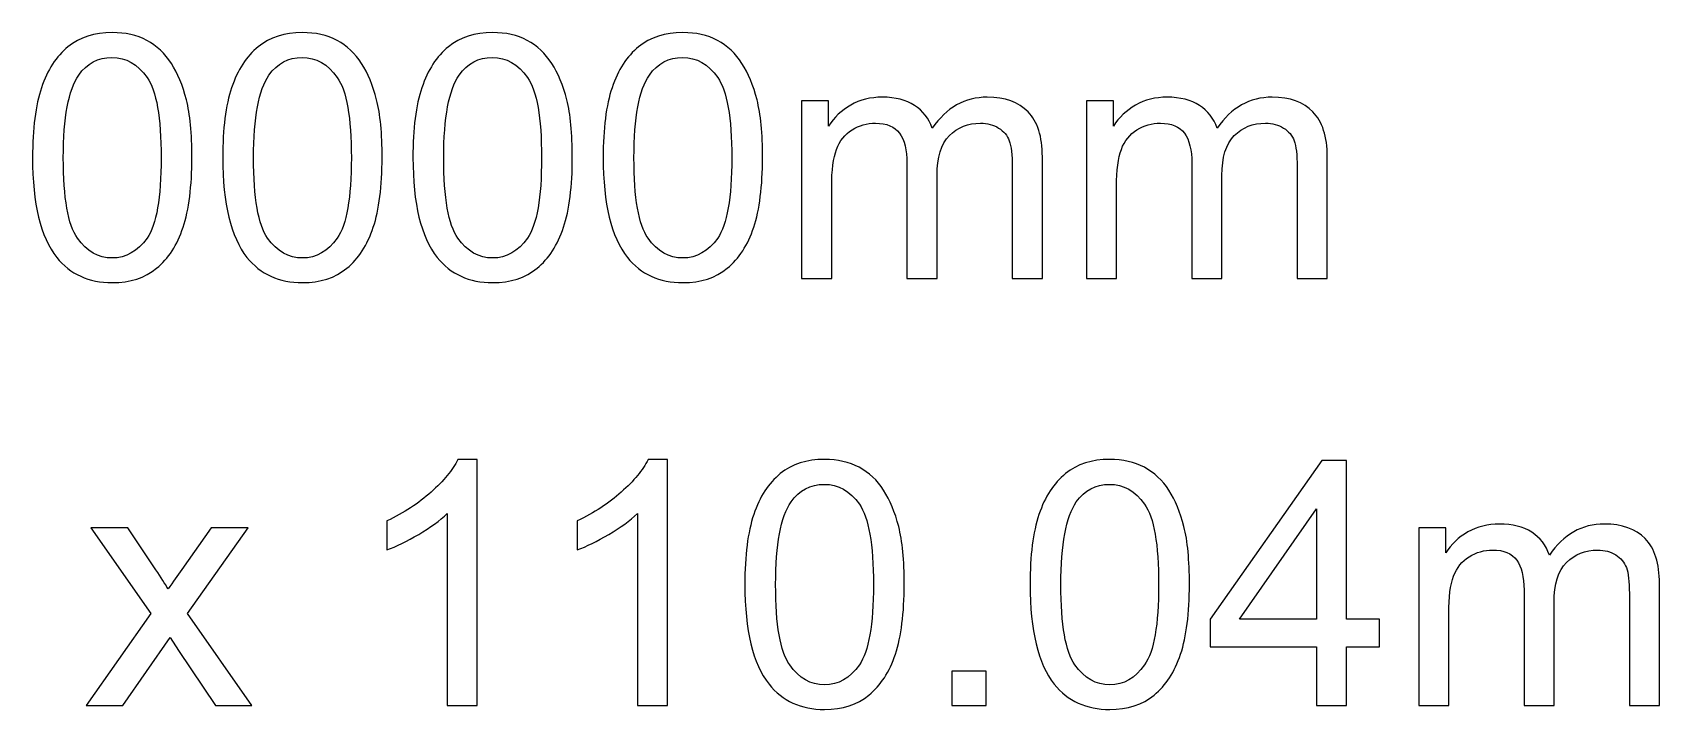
# Model space of a CAD drawing. Header units: millimetres. Extents: x -284 to 247, y -404 to 405.
# Drawn here: x -236.52 to -216.39, y -388.21 to -379.83 of the extents above; entities that cross this region are included whole.
import ezdxf

# ---------------------------------------------------------------- set-up
doc = ezdxf.new("R2010")
doc.units = ezdxf.units.MM
doc.header["$MEASUREMENT"] = 0
doc.layers.add('Layer 1', color=7, linetype='Continuous')

msp = doc.modelspace()

# ---------------------------------------------------------------- linework, layer by layer
at = {"layer": 'Layer 1'}
for points, knots in [([(-236.5244, -381.3824), (-236.5244, -381.0247), (-236.4877, -380.7354), (-236.4143, -380.5167), (-236.4143, -380.5167), (-236.3403, -380.2973), (-236.2309, -380.1287), (-236.0855, -380.0108), (-236.0855, -380.0108), (-235.9409, -379.893), (-235.7582, -379.8345), (-235.538, -379.8345), (-235.538, -379.8345), (-235.3758, -379.8345), (-235.2332, -379.8669), (-235.1098, -379.9325), (-235.1098, -379.9325), (-234.987, -379.9981), (-234.8854, -380.0927), (-234.8064, -380.2162), (-234.8064, -380.2162), (-234.7274, -380.3389), (-234.6653, -380.4892), (-234.6201, -380.6663), (-234.6201, -380.6663), (-234.5743, -380.8434), (-234.5517, -381.0826), (-234.5517, -381.3824), (-234.5517, -381.3824), (-234.5517, -381.738), (-234.5884, -382.0259), (-234.661, -382.2446), (-234.661, -382.2446), (-234.7337, -382.464), (-234.8431, -382.6327), (-234.9884, -382.7512), (-234.9884, -382.7512), (-235.1331, -382.8697), (-235.3165, -382.929), (-235.538, -382.929), (-235.538, -382.929), (-235.8294, -382.929), (-236.0587, -382.8253), (-236.2252, -382.6171), (-236.2252, -382.6171), (-236.4249, -382.3631), (-236.5244, -381.9518), (-236.5244, -381.3824)], [0, 0, 0, 0, 0.0769231, 0.0769231, 0.0769231, 0.0769231, 0.1538462, 0.1538462, 0.1538462, 0.1538462, 0.2307692, 0.2307692, 0.2307692, 0.2307692, 0.3076923, 0.3076923, 0.3076923, 0.3076923, 0.3846154, 0.3846154, 0.3846154, 0.3846154, 0.4615385, 0.4615385, 0.4615385, 0.4615385, 0.5384615, 0.5384615, 0.5384615, 0.5384615, 0.6153846, 0.6153846, 0.6153846, 0.6153846, 0.6923077, 0.6923077, 0.6923077, 0.6923077, 0.7692308, 0.7692308, 0.7692308, 0.7692308, 0.8461538, 0.8461538, 0.8461538, 0.8461538, 1, 1, 1, 1]), ([(-234.17, -381.3824), (-234.17, -381.0247), (-234.1333, -380.7354), (-234.0599, -380.5167), (-234.0599, -380.5167), (-233.9859, -380.2973), (-233.8765, -380.1287), (-233.7311, -380.0108), (-233.7311, -380.0108), (-233.5865, -379.893), (-233.4038, -379.8345), (-233.1836, -379.8345), (-233.1836, -379.8345), (-233.0214, -379.8345), (-232.8788, -379.8669), (-232.7554, -379.9325), (-232.7554, -379.9325), (-232.6326, -379.9981), (-232.531, -380.0927), (-232.452, -380.2162), (-232.452, -380.2162), (-232.373, -380.3389), (-232.3109, -380.4892), (-232.2657, -380.6663), (-232.2657, -380.6663), (-232.2199, -380.8434), (-232.1973, -381.0826), (-232.1973, -381.3824), (-232.1973, -381.3824), (-232.1973, -381.738), (-232.234, -382.0259), (-232.3066, -382.2446), (-232.3066, -382.2446), (-232.3793, -382.464), (-232.4887, -382.6327), (-232.634, -382.7512), (-232.634, -382.7512), (-232.7787, -382.8697), (-232.9621, -382.929), (-233.1836, -382.929), (-233.1836, -382.929), (-233.475, -382.929), (-233.7043, -382.8253), (-233.8708, -382.6171), (-233.8708, -382.6171), (-234.0705, -382.3631), (-234.17, -381.9518), (-234.17, -381.3824)], [0, 0, 0, 0, 0.0769231, 0.0769231, 0.0769231, 0.0769231, 0.1538462, 0.1538462, 0.1538462, 0.1538462, 0.2307692, 0.2307692, 0.2307692, 0.2307692, 0.3076923, 0.3076923, 0.3076923, 0.3076923, 0.3846154, 0.3846154, 0.3846154, 0.3846154, 0.4615385, 0.4615385, 0.4615385, 0.4615385, 0.5384615, 0.5384615, 0.5384615, 0.5384615, 0.6153846, 0.6153846, 0.6153846, 0.6153846, 0.6923077, 0.6923077, 0.6923077, 0.6923077, 0.7692308, 0.7692308, 0.7692308, 0.7692308, 0.8461538, 0.8461538, 0.8461538, 0.8461538, 1, 1, 1, 1]), ([(-231.8156, -381.3824), (-231.8156, -381.0247), (-231.7789, -380.7354), (-231.7055, -380.5167), (-231.7055, -380.5167), (-231.6315, -380.2973), (-231.5221, -380.1287), (-231.3767, -380.0108), (-231.3767, -380.0108), (-231.2321, -379.893), (-231.0494, -379.8345), (-230.8292, -379.8345), (-230.8292, -379.8345), (-230.667, -379.8345), (-230.5244, -379.8669), (-230.401, -379.9325), (-230.401, -379.9325), (-230.2782, -379.9981), (-230.1766, -380.0927), (-230.0976, -380.2162), (-230.0976, -380.2162), (-230.0186, -380.3389), (-229.9565, -380.4892), (-229.9113, -380.6663), (-229.9113, -380.6663), (-229.8655, -380.8434), (-229.8429, -381.0826), (-229.8429, -381.3824), (-229.8429, -381.3824), (-229.8429, -381.738), (-229.8796, -382.0259), (-229.9522, -382.2446), (-229.9522, -382.2446), (-230.0249, -382.464), (-230.1343, -382.6327), (-230.2796, -382.7512), (-230.2796, -382.7512), (-230.4243, -382.8697), (-230.6077, -382.929), (-230.8292, -382.929), (-230.8292, -382.929), (-231.1206, -382.929), (-231.3499, -382.8253), (-231.5164, -382.6171), (-231.5164, -382.6171), (-231.7161, -382.3631), (-231.8156, -381.9518), (-231.8156, -381.3824)], [0, 0, 0, 0, 0.0769231, 0.0769231, 0.0769231, 0.0769231, 0.1538462, 0.1538462, 0.1538462, 0.1538462, 0.2307692, 0.2307692, 0.2307692, 0.2307692, 0.3076923, 0.3076923, 0.3076923, 0.3076923, 0.3846154, 0.3846154, 0.3846154, 0.3846154, 0.4615385, 0.4615385, 0.4615385, 0.4615385, 0.5384615, 0.5384615, 0.5384615, 0.5384615, 0.6153846, 0.6153846, 0.6153846, 0.6153846, 0.6923077, 0.6923077, 0.6923077, 0.6923077, 0.7692308, 0.7692308, 0.7692308, 0.7692308, 0.8461538, 0.8461538, 0.8461538, 0.8461538, 1, 1, 1, 1]), ([(-229.4612, -381.3824), (-229.4612, -381.0247), (-229.4245, -380.7354), (-229.3511, -380.5167), (-229.3511, -380.5167), (-229.2771, -380.2973), (-229.1677, -380.1287), (-229.0223, -380.0108), (-229.0223, -380.0108), (-228.8777, -379.893), (-228.695, -379.8345), (-228.4748, -379.8345), (-228.4748, -379.8345), (-228.3126, -379.8345), (-228.17, -379.8669), (-228.0466, -379.9325), (-228.0466, -379.9325), (-227.9238, -379.9981), (-227.8222, -380.0927), (-227.7432, -380.2162), (-227.7432, -380.2162), (-227.6642, -380.3389), (-227.6021, -380.4892), (-227.5569, -380.6663), (-227.5569, -380.6663), (-227.5111, -380.8434), (-227.4885, -381.0826), (-227.4885, -381.3824), (-227.4885, -381.3824), (-227.4885, -381.738), (-227.5252, -382.0259), (-227.5978, -382.2446), (-227.5978, -382.2446), (-227.6705, -382.464), (-227.7799, -382.6327), (-227.9252, -382.7512), (-227.9252, -382.7512), (-228.0699, -382.8697), (-228.2533, -382.929), (-228.4748, -382.929), (-228.4748, -382.929), (-228.7662, -382.929), (-228.9955, -382.8253), (-229.162, -382.6171), (-229.162, -382.6171), (-229.3617, -382.3631), (-229.4612, -381.9518), (-229.4612, -381.3824)], [0, 0, 0, 0, 0.0769231, 0.0769231, 0.0769231, 0.0769231, 0.1538462, 0.1538462, 0.1538462, 0.1538462, 0.2307692, 0.2307692, 0.2307692, 0.2307692, 0.3076923, 0.3076923, 0.3076923, 0.3076923, 0.3846154, 0.3846154, 0.3846154, 0.3846154, 0.4615385, 0.4615385, 0.4615385, 0.4615385, 0.5384615, 0.5384615, 0.5384615, 0.5384615, 0.6153846, 0.6153846, 0.6153846, 0.6153846, 0.6923077, 0.6923077, 0.6923077, 0.6923077, 0.7692308, 0.7692308, 0.7692308, 0.7692308, 0.8461538, 0.8461538, 0.8461538, 0.8461538, 1, 1, 1, 1]), ([(-236.1434, -381.3838), (-236.1434, -381.8827), (-236.0855, -382.2143), (-235.9691, -382.378), (-235.9691, -382.378), (-235.8527, -382.5424), (-235.7088, -382.6242), (-235.538, -382.6242), (-235.538, -382.6242), (-235.3673, -382.6242), (-235.2234, -382.5417), (-235.107, -382.3773), (-235.107, -382.3773), (-234.9905, -382.2122), (-234.9327, -381.8813), (-234.9327, -381.3838), (-234.9327, -381.3838), (-234.9327, -380.885), (-234.9905, -380.5534), (-235.107, -380.3897), (-235.107, -380.3897), (-235.2227, -380.2253), (-235.368, -380.1435), (-235.5423, -380.1435), (-235.5423, -380.1435), (-235.713, -380.1435), (-235.8499, -380.2162), (-235.9522, -380.3608), (-235.9522, -380.3608), (-236.0799, -380.5449), (-236.1434, -380.8864), (-236.1434, -381.3838)], [0, 0, 0, 0, 0.1111111, 0.1111111, 0.1111111, 0.1111111, 0.2222222, 0.2222222, 0.2222222, 0.2222222, 0.3333333, 0.3333333, 0.3333333, 0.3333333, 0.4444444, 0.4444444, 0.4444444, 0.4444444, 0.5555556, 0.5555556, 0.5555556, 0.5555556, 0.6666667, 0.6666667, 0.6666667, 0.6666667, 0.7777778, 0.7777778, 0.7777778, 0.7777778, 1, 1, 1, 1]), ([(-233.789, -381.3838), (-233.789, -381.8827), (-233.7311, -382.2143), (-233.6147, -382.378), (-233.6147, -382.378), (-233.4983, -382.5424), (-233.3544, -382.6242), (-233.1836, -382.6242), (-233.1836, -382.6242), (-233.0129, -382.6242), (-232.869, -382.5417), (-232.7526, -382.3773), (-232.7526, -382.3773), (-232.6361, -382.2122), (-232.5783, -381.8813), (-232.5783, -381.3838), (-232.5783, -381.3838), (-232.5783, -380.885), (-232.6361, -380.5534), (-232.7526, -380.3897), (-232.7526, -380.3897), (-232.8683, -380.2253), (-233.0136, -380.1435), (-233.1879, -380.1435), (-233.1879, -380.1435), (-233.3586, -380.1435), (-233.4955, -380.2162), (-233.5978, -380.3608), (-233.5978, -380.3608), (-233.7255, -380.5449), (-233.789, -380.8864), (-233.789, -381.3838)], [0, 0, 0, 0, 0.1111111, 0.1111111, 0.1111111, 0.1111111, 0.2222222, 0.2222222, 0.2222222, 0.2222222, 0.3333333, 0.3333333, 0.3333333, 0.3333333, 0.4444444, 0.4444444, 0.4444444, 0.4444444, 0.5555556, 0.5555556, 0.5555556, 0.5555556, 0.6666667, 0.6666667, 0.6666667, 0.6666667, 0.7777778, 0.7777778, 0.7777778, 0.7777778, 1, 1, 1, 1]), ([(-231.4346, -381.3838), (-231.4346, -381.8827), (-231.3767, -382.2143), (-231.2603, -382.378), (-231.2603, -382.378), (-231.1439, -382.5424), (-231, -382.6242), (-230.8292, -382.6242), (-230.8292, -382.6242), (-230.6585, -382.6242), (-230.5146, -382.5417), (-230.3982, -382.3773), (-230.3982, -382.3773), (-230.2817, -382.2122), (-230.2239, -381.8813), (-230.2239, -381.3838), (-230.2239, -381.3838), (-230.2239, -380.885), (-230.2817, -380.5534), (-230.3982, -380.3897), (-230.3982, -380.3897), (-230.5139, -380.2253), (-230.6592, -380.1435), (-230.8335, -380.1435), (-230.8335, -380.1435), (-231.0042, -380.1435), (-231.1411, -380.2162), (-231.2434, -380.3608), (-231.2434, -380.3608), (-231.3711, -380.5449), (-231.4346, -380.8864), (-231.4346, -381.3838)], [0, 0, 0, 0, 0.1111111, 0.1111111, 0.1111111, 0.1111111, 0.2222222, 0.2222222, 0.2222222, 0.2222222, 0.3333333, 0.3333333, 0.3333333, 0.3333333, 0.4444444, 0.4444444, 0.4444444, 0.4444444, 0.5555556, 0.5555556, 0.5555556, 0.5555556, 0.6666667, 0.6666667, 0.6666667, 0.6666667, 0.7777778, 0.7777778, 0.7777778, 0.7777778, 1, 1, 1, 1]), ([(-229.0802, -381.3838), (-229.0802, -381.8827), (-229.0223, -382.2143), (-228.9059, -382.378), (-228.9059, -382.378), (-228.7895, -382.5424), (-228.6456, -382.6242), (-228.4748, -382.6242), (-228.4748, -382.6242), (-228.3041, -382.6242), (-228.1602, -382.5417), (-228.0438, -382.3773), (-228.0438, -382.3773), (-227.9273, -382.2122), (-227.8695, -381.8813), (-227.8695, -381.3838), (-227.8695, -381.3838), (-227.8695, -380.885), (-227.9273, -380.5534), (-228.0438, -380.3897), (-228.0438, -380.3897), (-228.1595, -380.2253), (-228.3048, -380.1435), (-228.4791, -380.1435), (-228.4791, -380.1435), (-228.6498, -380.1435), (-228.7867, -380.2162), (-228.889, -380.3608), (-228.889, -380.3608), (-229.0167, -380.5449), (-229.0802, -380.8864), (-229.0802, -381.3838)], [0, 0, 0, 0, 0.1111111, 0.1111111, 0.1111111, 0.1111111, 0.2222222, 0.2222222, 0.2222222, 0.2222222, 0.3333333, 0.3333333, 0.3333333, 0.3333333, 0.4444444, 0.4444444, 0.4444444, 0.4444444, 0.5555556, 0.5555556, 0.5555556, 0.5555556, 0.6666667, 0.6666667, 0.6666667, 0.6666667, 0.7777778, 0.7777778, 0.7777778, 0.7777778, 1, 1, 1, 1]), ([(-227.0052, -382.8782), (-227.0052, -382.8782), (-227.0052, -380.6811), (-227.0052, -380.6811), (-227.0052, -380.6811), (-227.0052, -380.6811), (-226.6708, -380.6811), (-226.6708, -380.6811), (-226.6708, -380.6811), (-226.6708, -380.6811), (-226.6708, -380.9916), (-226.6708, -380.9916), (-226.6708, -380.9916), (-226.6023, -380.8843), (-226.5106, -380.7975), (-226.3963, -380.7326), (-226.3963, -380.7326), (-226.282, -380.667), (-226.1522, -380.6346), (-226.0061, -380.6346), (-226.0061, -380.6346), (-225.8439, -380.6346), (-225.7105, -380.6684), (-225.6068, -380.7354), (-225.6068, -380.7354), (-225.5031, -380.8032), (-225.4297, -380.897), (-225.3874, -381.0184), (-225.3874, -381.0184), (-225.2124, -380.7623), (-224.9859, -380.6346), (-224.7065, -380.6346), (-224.7065, -380.6346), (-224.4878, -380.6346), (-224.3192, -380.6945), (-224.2021, -380.8152), (-224.2021, -380.8152), (-224.0842, -380.9358), (-224.025, -381.1214), (-224.025, -381.3719), (-224.025, -381.3719), (-224.025, -381.3719), (-224.025, -382.8782), (-224.025, -382.8782), (-224.025, -382.8782), (-224.025, -382.8782), (-224.3975, -382.8782), (-224.3975, -382.8782), (-224.3975, -382.8782), (-224.3975, -382.8782), (-224.3975, -381.4953), (-224.3975, -381.4953), (-224.3975, -381.4953), (-224.3975, -381.3472), (-224.4102, -381.2399), (-224.4342, -381.1743), (-224.4342, -381.1743), (-224.4582, -381.1087), (-224.5019, -381.0565), (-224.5661, -381.0163), (-224.5661, -381.0163), (-224.6296, -380.976), (-224.7044, -380.9563), (-224.7898, -380.9563), (-224.7898, -380.9563), (-224.945, -380.9563), (-225.0734, -381.0078), (-225.1757, -381.1101), (-225.1757, -381.1101), (-225.278, -381.2131), (-225.3288, -381.3775), (-225.3288, -381.6033), (-225.3288, -381.6033), (-225.3288, -381.6033), (-225.3288, -382.8782), (-225.3288, -382.8782), (-225.3288, -382.8782), (-225.3288, -382.8782), (-225.7013, -382.8782), (-225.7013, -382.8782), (-225.7013, -382.8782), (-225.7013, -382.8782), (-225.7013, -381.4523), (-225.7013, -381.4523), (-225.7013, -381.4523), (-225.7013, -381.2872), (-225.7317, -381.163), (-225.7924, -381.0805), (-225.7924, -381.0805), (-225.853, -380.9979), (-225.9525, -380.9563), (-226.0901, -380.9563), (-226.0901, -380.9563), (-226.1945, -380.9563), (-226.2912, -380.9838), (-226.3801, -381.0388), (-226.3801, -381.0388), (-226.469, -381.0939), (-226.5332, -381.1743), (-226.5734, -381.2808), (-226.5734, -381.2808), (-226.6129, -381.3867), (-226.6327, -381.5398), (-226.6327, -381.7394), (-226.6327, -381.7394), (-226.6327, -381.7394), (-226.6327, -382.8782), (-226.6327, -382.8782), (-226.6327, -382.8782), (-226.6327, -382.8782), (-227.0052, -382.8782), (-227.0052, -382.8782)], [0, 0, 0, 0, 0.0344828, 0.0344828, 0.0344828, 0.0344828, 0.0689655, 0.0689655, 0.0689655, 0.0689655, 0.1034483, 0.1034483, 0.1034483, 0.1034483, 0.137931, 0.137931, 0.137931, 0.137931, 0.1724138, 0.1724138, 0.1724138, 0.1724138, 0.2068966, 0.2068966, 0.2068966, 0.2068966, 0.2413793, 0.2413793, 0.2413793, 0.2413793, 0.2758621, 0.2758621, 0.2758621, 0.2758621, 0.3103448, 0.3103448, 0.3103448, 0.3103448, 0.3448276, 0.3448276, 0.3448276, 0.3448276, 0.3793103, 0.3793103, 0.3793103, 0.3793103, 0.4137931, 0.4137931, 0.4137931, 0.4137931, 0.4482759, 0.4482759, 0.4482759, 0.4482759, 0.4827586, 0.4827586, 0.4827586, 0.4827586, 0.5172414, 0.5172414, 0.5172414, 0.5172414, 0.5517241, 0.5517241, 0.5517241, 0.5517241, 0.5862069, 0.5862069, 0.5862069, 0.5862069, 0.6206897, 0.6206897, 0.6206897, 0.6206897, 0.6551724, 0.6551724, 0.6551724, 0.6551724, 0.6896552, 0.6896552, 0.6896552, 0.6896552, 0.7241379, 0.7241379, 0.7241379, 0.7241379, 0.7586207, 0.7586207, 0.7586207, 0.7586207, 0.7931034, 0.7931034, 0.7931034, 0.7931034, 0.8275862, 0.8275862, 0.8275862, 0.8275862, 0.862069, 0.862069, 0.862069, 0.862069, 0.8965517, 0.8965517, 0.8965517, 0.8965517, 0.9310345, 0.9310345, 0.9310345, 0.9310345, 1, 1, 1, 1]), ([(-223.4789, -382.8782), (-223.4789, -382.8782), (-223.4789, -380.6811), (-223.4789, -380.6811), (-223.4789, -380.6811), (-223.4789, -380.6811), (-223.1445, -380.6811), (-223.1445, -380.6811), (-223.1445, -380.6811), (-223.1445, -380.6811), (-223.1445, -380.9916), (-223.1445, -380.9916), (-223.1445, -380.9916), (-223.076, -380.8843), (-222.9843, -380.7975), (-222.87, -380.7326), (-222.87, -380.7326), (-222.7557, -380.667), (-222.6259, -380.6346), (-222.4798, -380.6346), (-222.4798, -380.6346), (-222.3176, -380.6346), (-222.1842, -380.6684), (-222.0805, -380.7354), (-222.0805, -380.7354), (-221.9768, -380.8032), (-221.9034, -380.897), (-221.8611, -381.0184), (-221.8611, -381.0184), (-221.6861, -380.7623), (-221.4596, -380.6346), (-221.1802, -380.6346), (-221.1802, -380.6346), (-220.9615, -380.6346), (-220.7929, -380.6945), (-220.6758, -380.8152), (-220.6758, -380.8152), (-220.5579, -380.9358), (-220.4987, -381.1214), (-220.4987, -381.3719), (-220.4987, -381.3719), (-220.4987, -381.3719), (-220.4987, -382.8782), (-220.4987, -382.8782), (-220.4987, -382.8782), (-220.4987, -382.8782), (-220.8712, -382.8782), (-220.8712, -382.8782), (-220.8712, -382.8782), (-220.8712, -382.8782), (-220.8712, -381.4953), (-220.8712, -381.4953), (-220.8712, -381.4953), (-220.8712, -381.3472), (-220.8839, -381.2399), (-220.9079, -381.1743), (-220.9079, -381.1743), (-220.9319, -381.1087), (-220.9756, -381.0565), (-221.0398, -381.0163), (-221.0398, -381.0163), (-221.1033, -380.976), (-221.1781, -380.9563), (-221.2635, -380.9563), (-221.2635, -380.9563), (-221.4187, -380.9563), (-221.5471, -381.0078), (-221.6494, -381.1101), (-221.6494, -381.1101), (-221.7517, -381.2131), (-221.8025, -381.3775), (-221.8025, -381.6033), (-221.8025, -381.6033), (-221.8025, -381.6033), (-221.8025, -382.8782), (-221.8025, -382.8782), (-221.8025, -382.8782), (-221.8025, -382.8782), (-222.175, -382.8782), (-222.175, -382.8782), (-222.175, -382.8782), (-222.175, -382.8782), (-222.175, -381.4523), (-222.175, -381.4523), (-222.175, -381.4523), (-222.175, -381.2872), (-222.2054, -381.163), (-222.2661, -381.0805), (-222.2661, -381.0805), (-222.3267, -380.9979), (-222.4262, -380.9563), (-222.5638, -380.9563), (-222.5638, -380.9563), (-222.6682, -380.9563), (-222.7649, -380.9838), (-222.8538, -381.0388), (-222.8538, -381.0388), (-222.9427, -381.0939), (-223.0069, -381.1743), (-223.0471, -381.2808), (-223.0471, -381.2808), (-223.0866, -381.3867), (-223.1064, -381.5398), (-223.1064, -381.7394), (-223.1064, -381.7394), (-223.1064, -381.7394), (-223.1064, -382.8782), (-223.1064, -382.8782), (-223.1064, -382.8782), (-223.1064, -382.8782), (-223.4789, -382.8782), (-223.4789, -382.8782)], [0, 0, 0, 0, 0.0344828, 0.0344828, 0.0344828, 0.0344828, 0.0689655, 0.0689655, 0.0689655, 0.0689655, 0.1034483, 0.1034483, 0.1034483, 0.1034483, 0.137931, 0.137931, 0.137931, 0.137931, 0.1724138, 0.1724138, 0.1724138, 0.1724138, 0.2068966, 0.2068966, 0.2068966, 0.2068966, 0.2413793, 0.2413793, 0.2413793, 0.2413793, 0.2758621, 0.2758621, 0.2758621, 0.2758621, 0.3103448, 0.3103448, 0.3103448, 0.3103448, 0.3448276, 0.3448276, 0.3448276, 0.3448276, 0.3793103, 0.3793103, 0.3793103, 0.3793103, 0.4137931, 0.4137931, 0.4137931, 0.4137931, 0.4482759, 0.4482759, 0.4482759, 0.4482759, 0.4827586, 0.4827586, 0.4827586, 0.4827586, 0.5172414, 0.5172414, 0.5172414, 0.5172414, 0.5517241, 0.5517241, 0.5517241, 0.5517241, 0.5862069, 0.5862069, 0.5862069, 0.5862069, 0.6206897, 0.6206897, 0.6206897, 0.6206897, 0.6551724, 0.6551724, 0.6551724, 0.6551724, 0.6896552, 0.6896552, 0.6896552, 0.6896552, 0.7241379, 0.7241379, 0.7241379, 0.7241379, 0.7586207, 0.7586207, 0.7586207, 0.7586207, 0.7931034, 0.7931034, 0.7931034, 0.7931034, 0.8275862, 0.8275862, 0.8275862, 0.8275862, 0.862069, 0.862069, 0.862069, 0.862069, 0.8965517, 0.8965517, 0.8965517, 0.8965517, 0.9310345, 0.9310345, 0.9310345, 0.9310345, 1, 1, 1, 1]), ([(-231.0195, -388.16), (-231.0195, -388.16), (-231.392, -388.16), (-231.392, -388.16), (-231.392, -388.16), (-231.392, -388.16), (-231.392, -385.7879), (-231.392, -385.7879), (-231.392, -385.7879), (-231.4816, -385.874), (-231.5995, -385.9594), (-231.7448, -386.0448), (-231.7448, -386.0448), (-231.8902, -386.1301), (-232.0214, -386.1943), (-232.1371, -386.2367), (-232.1371, -386.2367), (-232.1371, -386.2367), (-232.1371, -385.8768), (-232.1371, -385.8768), (-232.1371, -385.8768), (-231.929, -385.7795), (-231.7469, -385.6609), (-231.591, -385.5212), (-231.591, -385.5212), (-231.4351, -385.3822), (-231.3243, -385.2475), (-231.2594, -385.1163), (-231.2594, -385.1163), (-231.2594, -385.1163), (-231.0195, -385.1163), (-231.0195, -385.1163), (-231.0195, -385.1163), (-231.0195, -385.1163), (-231.0195, -388.16), (-231.0195, -388.16)], [0, 0, 0, 0, 0.1, 0.1, 0.1, 0.1, 0.2, 0.2, 0.2, 0.2, 0.3, 0.3, 0.3, 0.3, 0.4, 0.4, 0.4, 0.4, 0.5, 0.5, 0.5, 0.5, 0.6, 0.6, 0.6, 0.6, 0.7, 0.7, 0.7, 0.7, 0.8, 0.8, 0.8, 0.8, 1, 1, 1, 1]), ([(-228.6651, -388.16), (-228.6651, -388.16), (-229.0376, -388.16), (-229.0376, -388.16), (-229.0376, -388.16), (-229.0376, -388.16), (-229.0376, -385.7879), (-229.0376, -385.7879), (-229.0376, -385.7879), (-229.1272, -385.874), (-229.2451, -385.9594), (-229.3904, -386.0448), (-229.3904, -386.0448), (-229.5358, -386.1301), (-229.667, -386.1943), (-229.7827, -386.2367), (-229.7827, -386.2367), (-229.7827, -386.2367), (-229.7827, -385.8768), (-229.7827, -385.8768), (-229.7827, -385.8768), (-229.5746, -385.7795), (-229.3925, -385.6609), (-229.2366, -385.5212), (-229.2366, -385.5212), (-229.0807, -385.3822), (-228.9699, -385.2475), (-228.905, -385.1163), (-228.905, -385.1163), (-228.905, -385.1163), (-228.6651, -385.1163), (-228.6651, -385.1163), (-228.6651, -385.1163), (-228.6651, -385.1163), (-228.6651, -388.16), (-228.6651, -388.16)], [0, 0, 0, 0, 0.1, 0.1, 0.1, 0.1, 0.2, 0.2, 0.2, 0.2, 0.3, 0.3, 0.3, 0.3, 0.4, 0.4, 0.4, 0.4, 0.5, 0.5, 0.5, 0.5, 0.6, 0.6, 0.6, 0.6, 0.7, 0.7, 0.7, 0.7, 0.8, 0.8, 0.8, 0.8, 1, 1, 1, 1]), ([(-227.7077, -386.6642), (-227.7077, -386.3065), (-227.671, -386.0172), (-227.5976, -385.7985), (-227.5976, -385.7985), (-227.5236, -385.5791), (-227.4142, -385.4105), (-227.2688, -385.2926), (-227.2688, -385.2926), (-227.1242, -385.1748), (-226.9415, -385.1163), (-226.7213, -385.1163), (-226.7213, -385.1163), (-226.5591, -385.1163), (-226.4165, -385.1487), (-226.2931, -385.2143), (-226.2931, -385.2143), (-226.1703, -385.2799), (-226.0687, -385.3745), (-225.9897, -385.498), (-225.9897, -385.498), (-225.9107, -385.6207), (-225.8486, -385.771), (-225.8034, -385.9481), (-225.8034, -385.9481), (-225.7576, -386.1252), (-225.735, -386.3644), (-225.735, -386.6642), (-225.735, -386.6642), (-225.735, -387.0198), (-225.7717, -387.3077), (-225.8443, -387.5264), (-225.8443, -387.5264), (-225.917, -387.7458), (-226.0264, -387.9145), (-226.1717, -388.033), (-226.1717, -388.033), (-226.3164, -388.1515), (-226.4998, -388.2108), (-226.7213, -388.2108), (-226.7213, -388.2108), (-227.0127, -388.2108), (-227.242, -388.1071), (-227.4085, -387.8989), (-227.4085, -387.8989), (-227.6082, -387.6449), (-227.7077, -387.2336), (-227.7077, -386.6642)], [0, 0, 0, 0, 0.0769231, 0.0769231, 0.0769231, 0.0769231, 0.1538462, 0.1538462, 0.1538462, 0.1538462, 0.2307692, 0.2307692, 0.2307692, 0.2307692, 0.3076923, 0.3076923, 0.3076923, 0.3076923, 0.3846154, 0.3846154, 0.3846154, 0.3846154, 0.4615385, 0.4615385, 0.4615385, 0.4615385, 0.5384615, 0.5384615, 0.5384615, 0.5384615, 0.6153846, 0.6153846, 0.6153846, 0.6153846, 0.6923077, 0.6923077, 0.6923077, 0.6923077, 0.7692308, 0.7692308, 0.7692308, 0.7692308, 0.8461538, 0.8461538, 0.8461538, 0.8461538, 1, 1, 1, 1]), ([(-224.1771, -386.6642), (-224.1771, -386.3065), (-224.1404, -386.0172), (-224.067, -385.7985), (-224.067, -385.7985), (-223.993, -385.5791), (-223.8836, -385.4105), (-223.7382, -385.2926), (-223.7382, -385.2926), (-223.5936, -385.1748), (-223.4109, -385.1163), (-223.1907, -385.1163), (-223.1907, -385.1163), (-223.0285, -385.1163), (-222.8859, -385.1487), (-222.7625, -385.2143), (-222.7625, -385.2143), (-222.6397, -385.2799), (-222.5381, -385.3745), (-222.4591, -385.498), (-222.4591, -385.498), (-222.3801, -385.6207), (-222.318, -385.771), (-222.2728, -385.9481), (-222.2728, -385.9481), (-222.227, -386.1252), (-222.2044, -386.3644), (-222.2044, -386.6642), (-222.2044, -386.6642), (-222.2044, -387.0198), (-222.2411, -387.3077), (-222.3137, -387.5264), (-222.3137, -387.5264), (-222.3864, -387.7458), (-222.4958, -387.9145), (-222.6411, -388.033), (-222.6411, -388.033), (-222.7858, -388.1515), (-222.9692, -388.2108), (-223.1907, -388.2108), (-223.1907, -388.2108), (-223.4821, -388.2108), (-223.7114, -388.1071), (-223.8779, -387.8989), (-223.8779, -387.8989), (-224.0776, -387.6449), (-224.1771, -387.2336), (-224.1771, -386.6642)], [0, 0, 0, 0, 0.0769231, 0.0769231, 0.0769231, 0.0769231, 0.1538462, 0.1538462, 0.1538462, 0.1538462, 0.2307692, 0.2307692, 0.2307692, 0.2307692, 0.3076923, 0.3076923, 0.3076923, 0.3076923, 0.3846154, 0.3846154, 0.3846154, 0.3846154, 0.4615385, 0.4615385, 0.4615385, 0.4615385, 0.5384615, 0.5384615, 0.5384615, 0.5384615, 0.6153846, 0.6153846, 0.6153846, 0.6153846, 0.6923077, 0.6923077, 0.6923077, 0.6923077, 0.7692308, 0.7692308, 0.7692308, 0.7692308, 0.8461538, 0.8461538, 0.8461538, 0.8461538, 1, 1, 1, 1]), ([(-220.6331, -388.16), (-220.6331, -388.16), (-220.6331, -387.4361), (-220.6331, -387.4361), (-220.6331, -387.4361), (-220.6331, -387.4361), (-221.9497, -387.4361), (-221.9497, -387.4361), (-221.9497, -387.4361), (-221.9497, -387.4361), (-221.9497, -387.0932), (-221.9497, -387.0932), (-221.9497, -387.0932), (-221.9497, -387.0932), (-220.5654, -385.129), (-220.5654, -385.129), (-220.5654, -385.129), (-220.5654, -385.129), (-220.2606, -385.129), (-220.2606, -385.129), (-220.2606, -385.129), (-220.2606, -385.129), (-220.2606, -387.0932), (-220.2606, -387.0932), (-220.2606, -387.0932), (-220.2606, -387.0932), (-219.85, -387.0932), (-219.85, -387.0932), (-219.85, -387.0932), (-219.85, -387.0932), (-219.85, -387.4361), (-219.85, -387.4361), (-219.85, -387.4361), (-219.85, -387.4361), (-220.2606, -387.4361), (-220.2606, -387.4361), (-220.2606, -387.4361), (-220.2606, -387.4361), (-220.2606, -388.16), (-220.2606, -388.16), (-220.2606, -388.16), (-220.2606, -388.16), (-220.6331, -388.16), (-220.6331, -388.16)], [0, 0, 0, 0, 0.0833333, 0.0833333, 0.0833333, 0.0833333, 0.1666667, 0.1666667, 0.1666667, 0.1666667, 0.25, 0.25, 0.25, 0.25, 0.3333333, 0.3333333, 0.3333333, 0.3333333, 0.4166667, 0.4166667, 0.4166667, 0.4166667, 0.5, 0.5, 0.5, 0.5, 0.5833333, 0.5833333, 0.5833333, 0.5833333, 0.6666667, 0.6666667, 0.6666667, 0.6666667, 0.75, 0.75, 0.75, 0.75, 0.8333333, 0.8333333, 0.8333333, 0.8333333, 1, 1, 1, 1]), ([(-227.3267, -386.6656), (-227.3267, -387.1645), (-227.2688, -387.4961), (-227.1524, -387.6598), (-227.1524, -387.6598), (-227.036, -387.8242), (-226.8921, -387.906), (-226.7213, -387.906), (-226.7213, -387.906), (-226.5506, -387.906), (-226.4067, -387.8235), (-226.2903, -387.6591), (-226.2903, -387.6591), (-226.1738, -387.494), (-226.116, -387.1631), (-226.116, -386.6656), (-226.116, -386.6656), (-226.116, -386.1668), (-226.1738, -385.8352), (-226.2903, -385.6715), (-226.2903, -385.6715), (-226.406, -385.5071), (-226.5513, -385.4253), (-226.7256, -385.4253), (-226.7256, -385.4253), (-226.8963, -385.4253), (-227.0332, -385.498), (-227.1355, -385.6426), (-227.1355, -385.6426), (-227.2632, -385.8267), (-227.3267, -386.1682), (-227.3267, -386.6656)], [0, 0, 0, 0, 0.1111111, 0.1111111, 0.1111111, 0.1111111, 0.2222222, 0.2222222, 0.2222222, 0.2222222, 0.3333333, 0.3333333, 0.3333333, 0.3333333, 0.4444444, 0.4444444, 0.4444444, 0.4444444, 0.5555556, 0.5555556, 0.5555556, 0.5555556, 0.6666667, 0.6666667, 0.6666667, 0.6666667, 0.7777778, 0.7777778, 0.7777778, 0.7777778, 1, 1, 1, 1]), ([(-223.7961, -386.6656), (-223.7961, -387.1645), (-223.7382, -387.4961), (-223.6218, -387.6598), (-223.6218, -387.6598), (-223.5054, -387.8242), (-223.3615, -387.906), (-223.1907, -387.906), (-223.1907, -387.906), (-223.02, -387.906), (-222.8761, -387.8235), (-222.7597, -387.6591), (-222.7597, -387.6591), (-222.6432, -387.494), (-222.5854, -387.1631), (-222.5854, -386.6656), (-222.5854, -386.6656), (-222.5854, -386.1668), (-222.6432, -385.8352), (-222.7597, -385.6715), (-222.7597, -385.6715), (-222.8754, -385.5071), (-223.0207, -385.4253), (-223.195, -385.4253), (-223.195, -385.4253), (-223.3657, -385.4253), (-223.5026, -385.498), (-223.6049, -385.6426), (-223.6049, -385.6426), (-223.7326, -385.8267), (-223.7961, -386.1682), (-223.7961, -386.6656)], [0, 0, 0, 0, 0.1111111, 0.1111111, 0.1111111, 0.1111111, 0.2222222, 0.2222222, 0.2222222, 0.2222222, 0.3333333, 0.3333333, 0.3333333, 0.3333333, 0.4444444, 0.4444444, 0.4444444, 0.4444444, 0.5555556, 0.5555556, 0.5555556, 0.5555556, 0.6666667, 0.6666667, 0.6666667, 0.6666667, 0.7777778, 0.7777778, 0.7777778, 0.7777778, 1, 1, 1, 1]), ([(-220.6331, -387.0932), (-220.6331, -387.0932), (-220.6331, -385.7294), (-220.6331, -385.7294), (-220.6331, -385.7294), (-220.6331, -385.7294), (-221.5835, -387.0932), (-221.5835, -387.0932), (-221.5835, -387.0932), (-221.5835, -387.0932), (-220.6331, -387.0932), (-220.6331, -387.0932)], [0, 0, 0, 0, 0.25, 0.25, 0.25, 0.25, 0.5, 0.5, 0.5, 0.5, 1, 1, 1, 1]), ([(-235.8618, -388.16), (-235.8618, -388.16), (-235.0596, -387.0219), (-235.0596, -387.0219), (-235.0596, -387.0219), (-235.0596, -387.0219), (-235.8025, -385.9629), (-235.8025, -385.9629), (-235.8025, -385.9629), (-235.8025, -385.9629), (-235.3446, -385.9629), (-235.3446, -385.9629), (-235.3446, -385.9629), (-235.3446, -385.9629), (-234.9975, -386.4815), (-234.9975, -386.4815), (-234.9975, -386.4815), (-234.9333, -386.5789), (-234.8825, -386.6579), (-234.8465, -386.72), (-234.8465, -386.72), (-234.7837, -386.6318), (-234.728, -386.5521), (-234.6779, -386.4808), (-234.6779, -386.4808), (-234.6779, -386.4808), (-234.3124, -385.9629), (-234.3124, -385.9629), (-234.3124, -385.9629), (-234.3124, -385.9629), (-233.8573, -385.9629), (-233.8573, -385.9629), (-233.8573, -385.9629), (-233.8573, -385.9629), (-234.6045, -387.0219), (-234.6045, -387.0219), (-234.6045, -387.0219), (-234.6045, -387.0219), (-233.8086, -388.16), (-233.8086, -388.16), (-233.8086, -388.16), (-233.8086, -388.16), (-234.2616, -388.16), (-234.2616, -388.16), (-234.2616, -388.16), (-234.2616, -388.16), (-234.716, -387.4827), (-234.716, -387.4827), (-234.716, -387.4827), (-234.716, -387.4827), (-234.8197, -387.3197), (-234.8197, -387.3197), (-234.8197, -387.3197), (-234.8197, -387.3197), (-235.4067, -388.16), (-235.4067, -388.16), (-235.4067, -388.16), (-235.4067, -388.16), (-235.8618, -388.16), (-235.8618, -388.16)], [0, 0, 0, 0, 0.0625, 0.0625, 0.0625, 0.0625, 0.125, 0.125, 0.125, 0.125, 0.1875, 0.1875, 0.1875, 0.1875, 0.25, 0.25, 0.25, 0.25, 0.3125, 0.3125, 0.3125, 0.3125, 0.375, 0.375, 0.375, 0.375, 0.4375, 0.4375, 0.4375, 0.4375, 0.5, 0.5, 0.5, 0.5, 0.5625, 0.5625, 0.5625, 0.5625, 0.625, 0.625, 0.625, 0.625, 0.6875, 0.6875, 0.6875, 0.6875, 0.75, 0.75, 0.75, 0.75, 0.8125, 0.8125, 0.8125, 0.8125, 0.875, 0.875, 0.875, 0.875, 1, 1, 1, 1]), ([(-219.3667, -388.16), (-219.3667, -388.16), (-219.3667, -385.9629), (-219.3667, -385.9629), (-219.3667, -385.9629), (-219.3667, -385.9629), (-219.0323, -385.9629), (-219.0323, -385.9629), (-219.0323, -385.9629), (-219.0323, -385.9629), (-219.0323, -386.2734), (-219.0323, -386.2734), (-219.0323, -386.2734), (-218.9638, -386.1661), (-218.8721, -386.0793), (-218.7578, -386.0144), (-218.7578, -386.0144), (-218.6435, -385.9488), (-218.5137, -385.9164), (-218.3676, -385.9164), (-218.3676, -385.9164), (-218.2054, -385.9164), (-218.072, -385.9502), (-217.9683, -386.0172), (-217.9683, -386.0172), (-217.8646, -386.085), (-217.7912, -386.1788), (-217.7489, -386.3002), (-217.7489, -386.3002), (-217.5739, -386.0441), (-217.3474, -385.9164), (-217.068, -385.9164), (-217.068, -385.9164), (-216.8493, -385.9164), (-216.6807, -385.9763), (-216.5636, -386.097), (-216.5636, -386.097), (-216.4457, -386.2176), (-216.3865, -386.4032), (-216.3865, -386.6537), (-216.3865, -386.6537), (-216.3865, -386.6537), (-216.3865, -388.16), (-216.3865, -388.16), (-216.3865, -388.16), (-216.3865, -388.16), (-216.759, -388.16), (-216.759, -388.16), (-216.759, -388.16), (-216.759, -388.16), (-216.759, -386.7771), (-216.759, -386.7771), (-216.759, -386.7771), (-216.759, -386.629), (-216.7717, -386.5217), (-216.7957, -386.4561), (-216.7957, -386.4561), (-216.8197, -386.3905), (-216.8634, -386.3383), (-216.9276, -386.2981), (-216.9276, -386.2981), (-216.9911, -386.2578), (-217.0659, -386.2381), (-217.1513, -386.2381), (-217.1513, -386.2381), (-217.3065, -386.2381), (-217.4349, -386.2896), (-217.5372, -386.3919), (-217.5372, -386.3919), (-217.6395, -386.4949), (-217.6903, -386.6593), (-217.6903, -386.8851), (-217.6903, -386.8851), (-217.6903, -386.8851), (-217.6903, -388.16), (-217.6903, -388.16), (-217.6903, -388.16), (-217.6903, -388.16), (-218.0628, -388.16), (-218.0628, -388.16), (-218.0628, -388.16), (-218.0628, -388.16), (-218.0628, -386.7341), (-218.0628, -386.7341), (-218.0628, -386.7341), (-218.0628, -386.569), (-218.0932, -386.4448), (-218.1539, -386.3623), (-218.1539, -386.3623), (-218.2145, -386.2797), (-218.314, -386.2381), (-218.4516, -386.2381), (-218.4516, -386.2381), (-218.556, -386.2381), (-218.6527, -386.2656), (-218.7416, -386.3206), (-218.7416, -386.3206), (-218.8305, -386.3757), (-218.8947, -386.4561), (-218.9349, -386.5626), (-218.9349, -386.5626), (-218.9744, -386.6685), (-218.9942, -386.8216), (-218.9942, -387.0212), (-218.9942, -387.0212), (-218.9942, -387.0212), (-218.9942, -388.16), (-218.9942, -388.16), (-218.9942, -388.16), (-218.9942, -388.16), (-219.3667, -388.16), (-219.3667, -388.16)], [0, 0, 0, 0, 0.0344828, 0.0344828, 0.0344828, 0.0344828, 0.0689655, 0.0689655, 0.0689655, 0.0689655, 0.1034483, 0.1034483, 0.1034483, 0.1034483, 0.137931, 0.137931, 0.137931, 0.137931, 0.1724138, 0.1724138, 0.1724138, 0.1724138, 0.2068966, 0.2068966, 0.2068966, 0.2068966, 0.2413793, 0.2413793, 0.2413793, 0.2413793, 0.2758621, 0.2758621, 0.2758621, 0.2758621, 0.3103448, 0.3103448, 0.3103448, 0.3103448, 0.3448276, 0.3448276, 0.3448276, 0.3448276, 0.3793103, 0.3793103, 0.3793103, 0.3793103, 0.4137931, 0.4137931, 0.4137931, 0.4137931, 0.4482759, 0.4482759, 0.4482759, 0.4482759, 0.4827586, 0.4827586, 0.4827586, 0.4827586, 0.5172414, 0.5172414, 0.5172414, 0.5172414, 0.5517241, 0.5517241, 0.5517241, 0.5517241, 0.5862069, 0.5862069, 0.5862069, 0.5862069, 0.6206897, 0.6206897, 0.6206897, 0.6206897, 0.6551724, 0.6551724, 0.6551724, 0.6551724, 0.6896552, 0.6896552, 0.6896552, 0.6896552, 0.7241379, 0.7241379, 0.7241379, 0.7241379, 0.7586207, 0.7586207, 0.7586207, 0.7586207, 0.7931034, 0.7931034, 0.7931034, 0.7931034, 0.8275862, 0.8275862, 0.8275862, 0.8275862, 0.862069, 0.862069, 0.862069, 0.862069, 0.8965517, 0.8965517, 0.8965517, 0.8965517, 0.9310345, 0.9310345, 0.9310345, 0.9310345, 1, 1, 1, 1]), ([(-225.1459, -388.16), (-225.1459, -388.16), (-225.1459, -387.7367), (-225.1459, -387.7367), (-225.1459, -387.7367), (-225.1459, -387.7367), (-224.7225, -387.7367), (-224.7225, -387.7367), (-224.7225, -387.7367), (-224.7225, -387.7367), (-224.7225, -388.16), (-224.7225, -388.16), (-224.7225, -388.16), (-224.7225, -388.16), (-225.1459, -388.16), (-225.1459, -388.16)], [0, 0, 0, 0, 0.2, 0.2, 0.2, 0.2, 0.4, 0.4, 0.4, 0.4, 0.6, 0.6, 0.6, 0.6, 1, 1, 1, 1])]:
    msp.add_open_spline(points, degree=3, knots=knots, dxfattribs=at)

doc.saveas('drawing.dxf')
